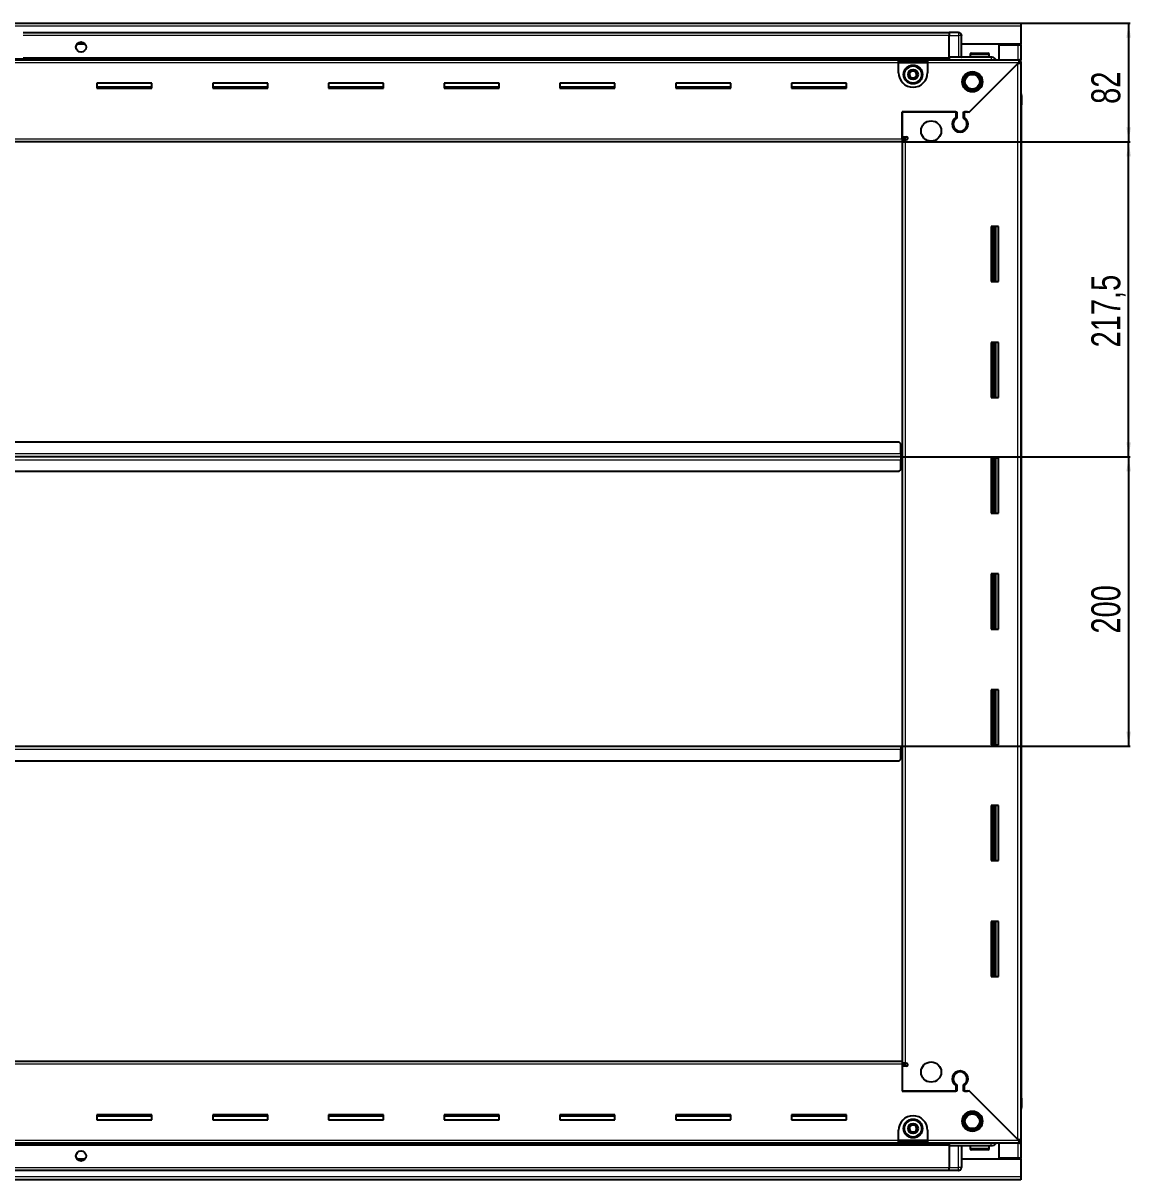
# Model space of a CAD drawing. Header units: millimetres. Extents: x 1256 to 4926, y 584 to 2034.
# Drawn here: x 4160 to 4926, y 1048 to 1847 of the extents above; entities that cross this region are included whole.
import ezdxf

# ---------------------------------------------------------------- set-up
doc = ezdxf.new("R2010")
doc.units = ezdxf.units.MM
doc.layers.add('FORMAT', color=7, linetype='Continuous')
doc.styles.add('SLDTEXTSTYLE0', font='TXT', dxfattribs={"width": 0.75})
doc.dimstyles.new('SLDDIMSTYLE0', dxfattribs={"dimtxt": 20, "dimasz": 10, "dimexe": 0, "dimexo": 0.0625, "dimgap": 5, "dimtad": 2, "dimdec": 1, "dimrnd": 1e-09, "dimzin": 12, "dimdsep": 46, "dimtxsty": 'SLDTEXTSTYLE0', "dimsah": 1, "dimcen": 0.09, "dimadec": 0, "dimazin": 3, "dimtfac": 1, "dimtofl": 0, "dimtmove": 0, "dimatfit": 3, "dimfxl": 0, "dimfrac": 2, "dimtolj": 1, "dimtzin": 12, "dimarcsym": 0})

# ---------------------------------------------------------------- blocks, each defined once
blk = doc.blocks.new('_D_6')
at = {"layer": 'FORMAT'}
for p, q in [((4849.85, 1846.6), (4925.34, 1846.6)), ((4924.34, 1846.6), (4924.34, 1764.6)), ((4767.85, 1764.6), (4925.34, 1764.6))]:
    blk.add_line(p, q, dxfattribs=at)
for points in [[(4924.34, 1846.6), (4922.8, 1836.6), (4925.87, 1836.6)], [(4924.34, 1764.6), (4925.87, 1774.6), (4922.8, 1774.6)]]:
    blk.add_solid(points, dxfattribs=at)
at = {"layer": 'FORMAT', "insert": (4898.55, 1790.83), "char_height": 20, "attachment_point": 1, "rotation": 90, "style": 'SLDTEXTSTYLE0'}
blk.add_mtext('82', dxfattribs=at)
blk = doc.blocks.new('_D_7')
at = {"layer": 'FORMAT'}
for p, q in [((4767.85, 1764.6), (4925.34, 1764.6)), ((4924.34, 1547.1), (4924.34, 1764.6)), ((4766.85, 1547.1), (4925.34, 1547.1))]:
    blk.add_line(p, q, dxfattribs=at)
for points in [[(4924.34, 1764.6), (4922.8, 1754.6), (4925.87, 1754.6)], [(4924.34, 1547.1), (4925.87, 1557.1), (4922.8, 1557.1)]]:
    blk.add_solid(points, dxfattribs=at)
at = {"layer": 'FORMAT', "insert": (4898.55, 1622.6), "char_height": 20, "attachment_point": 1, "rotation": 90, "style": 'SLDTEXTSTYLE0'}
blk.add_mtext('217,5', dxfattribs=at)
blk = doc.blocks.new('_D_8')
at = {"layer": 'FORMAT'}
for p, q in [((4766.85, 1547.1), (4925.34, 1547.1)), ((4924.34, 1547.1), (4924.34, 1347.1)), ((4766.85, 1347.1), (4925.34, 1347.1))]:
    blk.add_line(p, q, dxfattribs=at)
for points in [[(4924.34, 1547.1), (4922.8, 1537.1), (4925.87, 1537.1)], [(4924.34, 1347.1), (4925.87, 1357.1), (4922.8, 1357.1)]]:
    blk.add_solid(points, dxfattribs=at)
at = {"layer": 'FORMAT', "insert": (4898.55, 1424.94), "char_height": 20, "attachment_point": 1, "rotation": 90, "style": 'SLDTEXTSTYLE0'}
blk.add_mtext('200', dxfattribs=at)

msp = doc.modelspace()

# ---------------------------------------------------------------- linework, layer by layer
at = {"color": 7, "linetype": 'Continuous', "lineweight": 25}
for p, q in [((3450.84, 1846.6), (4849.84, 1846.6)), ((4849.84, 1846.6), (4849.84, 1844.5)), ((4800.34, 1839.95), (4160.34, 1839.95)), ((4800.34, 1840.1), (4800.34, 1840.1)), ((4806.84, 1840.1), (4800.34, 1840.1)), ((4806.84, 1840.1), (4800.34, 1840.1)), ((4800.34, 1840.1), (4800.34, 1838.1)), ((4800.34, 1823.1), (4800.34, 1838.1)), ((4808.84, 1838.1), (4808.84, 1838.1)), ((4808.84, 1823.1), (4808.84, 1838.1)), ((4849.84, 1844.5), (4849.84, 1832.1)), ((4203.21, 1832.1), (4197.46, 1832.1)), ((4849.84, 1832.1), (4808.84, 1832.1)), ((4834.84, 1831.6), (4847.74, 1831.6)), ((4834.84, 1821.35), (4834.84, 1831.6)), ((4847.74, 1831.6), (4849.84, 1831.6)), ((4848.34, 1831.6), (4848.34, 1832.1)), ((4849.84, 1831.6), (4849.84, 1832.1)), ((4849.84, 1831.6), (4849.84, 1821.35)), ((3500.34, 1821.95), (4800.34, 1821.95)), ((4800.34, 1823.1), (4800.34, 1822.6)), ((4829.34, 1823.1), (4800.34, 1823.1)), ((4800.34, 1823.07), (4800.41, 1821.35)), ((4814.84, 1825), (4814.84, 1823.1)), ((4815.64, 1825.8), (4827.04, 1825.8)), ((4827.84, 1823.1), (4827.84, 1825)), ((3535.34, 1821.35), (4765.34, 1821.35)), ((4765.34, 1819.25), (4765.34, 1821.35)), ((4765.34, 1821.35), (4785.34, 1821.35)), ((4765.34, 1819.85), (4785.34, 1819.85)), ((4765.34, 1812.35), (4765.34, 1819.25)), ((4785.34, 1821.35), (4848.84, 1821.35)), ((4785.34, 1821.35), (4785.34, 1819.25)), ((4785.34, 1819.25), (4785.34, 1812.35)), ((4847.74, 1818.75), (4813.64, 1784.65)), ((4814.34, 1785.35), (4848.24, 1819.25)), ((4848.34, 1819.35), (4849.84, 1819.35)), ((4848.84, 1819.85), (4848.84, 1821.35)), ((4848.84, 1821.35), (4849.84, 1821.35)), ((4848.84, 1819.85), (4849.84, 1819.85)), ((4849.84, 1819.85), (4849.84, 1821.35)), ((4849.84, 1819.85), (4849.84, 1819.35)), ((4849.84, 1819.35), (4849.84, 1074.85)), ((4249.34, 1805.1), (4211.34, 1805.1)), ((4211.34, 1805.1), (4211.34, 1801.6)), ((4249.34, 1802.35), (4211.34, 1802.35)), ((4211.34, 1801.6), (4249.34, 1801.6)), ((4249.34, 1801.6), (4249.34, 1805.1)), ((4329.34, 1805.1), (4291.34, 1805.1)), ((4291.34, 1805.1), (4291.34, 1801.6)), ((4329.34, 1802.35), (4291.34, 1802.35)), ((4291.34, 1801.6), (4329.34, 1801.6)), ((4329.34, 1801.6), (4329.34, 1805.1)), ((4409.34, 1805.1), (4371.34, 1805.1)), ((4371.34, 1805.1), (4371.34, 1801.6)), ((4409.34, 1802.35), (4371.34, 1802.35)), ((4371.34, 1801.6), (4409.34, 1801.6)), ((4409.34, 1801.6), (4409.34, 1805.1)), ((4489.34, 1805.1), (4451.34, 1805.1)), ((4451.34, 1805.1), (4451.34, 1801.6)), ((4489.34, 1802.35), (4451.34, 1802.35)), ((4451.34, 1801.6), (4489.34, 1801.6)), ((4489.34, 1801.6), (4489.34, 1805.1)), ((4569.34, 1805.1), (4531.34, 1805.1)), ((4531.34, 1805.1), (4531.34, 1801.6)), ((4569.34, 1802.35), (4531.34, 1802.35)), ((4531.34, 1801.6), (4569.34, 1801.6)), ((4569.34, 1801.6), (4569.34, 1805.1)), ((4649.34, 1805.1), (4611.34, 1805.1)), ((4611.34, 1805.1), (4611.34, 1801.6)), ((4649.34, 1802.35), (4611.34, 1802.35)), ((4611.34, 1801.6), (4649.34, 1801.6)), ((4649.34, 1801.6), (4649.34, 1805.1)), ((4729.34, 1805.1), (4691.34, 1805.1)), ((4691.34, 1805.1), (4691.34, 1801.6)), ((4729.34, 1802.35), (4691.34, 1802.35)), ((4691.34, 1801.6), (4729.34, 1801.6)), ((4729.34, 1801.6), (4729.34, 1805.1)), ((4849.84, 1797.93), (4849.84, 1797.93)), ((4849.84, 1790.1), (4850.34, 1790.1)), ((4850.19, 1104.1), (4850.19, 1790.1)), ((4850.34, 1796.6), (4850.34, 1790.1)), ((4850.34, 1790.1), (4850.34, 1796.6)), ((4850.34, 1790.1), (4850.34, 1790.1)), ((4850.34, 1790.1), (4850.34, 1790.1)), ((4767.84, 1785.35), (4805.54, 1785.35)), ((4767.84, 1766.7), (4767.84, 1785.35)), ((4767.84, 1785.35), (4767.84, 1768.1)), ((4804.84, 1785.35), (4767.84, 1785.35)), ((4804.84, 1785.35), (4804.84, 1781.46)), ((4805.54, 1785.35), (4805.54, 1781.07)), ((4810.14, 1785.35), (4814.34, 1785.35)), ((4810.14, 1781.07), (4810.14, 1785.35)), ((4812.94, 1785.35), (4810.84, 1785.35)), ((4810.84, 1781.46), (4810.84, 1785.35)), ((4813.64, 1784.65), (4812.94, 1785.35)), ((4767.84, 1768.1), (4770.69, 1768.1)), ((4769.84, 1767.1), (4767.84, 1767.1)), ((4767.84, 1766.7), (4767.84, 1764.6)), ((4767.84, 1766.1), (4769.94, 1766.1)), ((4769.84, 1766.1), (4769.84, 1767.1)), ((4770.69, 1766.1), (4769.94, 1766.1)), ((4809.84, 1772.49), (4809.84, 1771.73)), ((4767.84, 1764.6), (3532.84, 1764.6)), ((4767.84, 1764.6), (4767.84, 1129.6)), ((4829.34, 1706.1), (4829.34, 1668.1)), ((4834.34, 1706.1), (4829.34, 1706.1)), ((4830.36, 1706.1), (4830.36, 1668.1)), ((4830.39, 1706.1), (4830.39, 1668.1)), ((4832.19, 1706.1), (4832.19, 1668.1)), ((4834.34, 1668.1), (4834.34, 1706.1)), ((4829.34, 1668.1), (4834.34, 1668.1)), ((4829.34, 1626.1), (4829.34, 1588.1)), ((4834.34, 1626.1), (4829.34, 1626.1)), ((4830.36, 1626.1), (4830.36, 1588.1)), ((4830.39, 1626.1), (4830.39, 1588.1)), ((4832.19, 1626.1), (4832.19, 1588.1)), ((4834.34, 1588.1), (4834.34, 1626.1)), ((4829.34, 1588.1), (4834.34, 1588.1)), ((4765.84, 1557.1), (3534.84, 1557.1)), ((4766.84, 1556.1), (4765.84, 1557.1)), ((4766.84, 1549.2), (4766.84, 1556.1)), ((4766.84, 1547.1), (3533.84, 1547.1)), ((4767.09, 1549.95), (4766.84, 1549.95)), ((4766.84, 1549.2), (4766.84, 1547.1)), ((4766.84, 1547.1), (4766.84, 1545)), ((4766.84, 1538.1), (4766.84, 1545)), ((4766.84, 1544.25), (4767.09, 1544.25)), ((4767.09, 1547.1), (4767.09, 1549.95)), ((4767.84, 1547.1), (4767.09, 1547.1)), ((4767.09, 1544.25), (4767.09, 1547.1)), ((4829.34, 1546.1), (4829.34, 1508.1)), ((4834.34, 1546.1), (4829.34, 1546.1)), ((4830.36, 1546.1), (4830.36, 1508.1)), ((4830.39, 1546.1), (4830.39, 1508.1)), ((4832.19, 1546.1), (4832.19, 1508.1)), ((4834.34, 1508.1), (4834.34, 1546.1)), ((3534.84, 1537.1), (4765.84, 1537.1)), ((4765.84, 1537.1), (4766.84, 1538.1)), ((4829.34, 1508.1), (4834.34, 1508.1)), ((4829.34, 1466.1), (4829.34, 1428.1)), ((4834.34, 1466.1), (4829.34, 1466.1)), ((4830.36, 1466.1), (4830.36, 1428.1)), ((4830.39, 1466.1), (4830.39, 1428.1)), ((4832.19, 1466.1), (4832.19, 1428.1)), ((4834.34, 1428.1), (4834.34, 1466.1)), ((4829.34, 1428.1), (4834.34, 1428.1)), ((4829.34, 1386.1), (4829.34, 1348.1)), ((4834.34, 1386.1), (4829.34, 1386.1)), ((4830.36, 1386.1), (4830.36, 1348.1)), ((4830.39, 1386.1), (4830.39, 1348.1)), ((4832.19, 1386.1), (4832.19, 1348.1)), ((4834.34, 1348.1), (4834.34, 1386.1)), ((3533.84, 1347.1), (4766.84, 1347.1)), ((4766.84, 1347.1), (4766.84, 1345)), ((4766.84, 1338.1), (4766.84, 1345)), ((4766.84, 1344.25), (4767.09, 1344.25)), ((4767.09, 1344.25), (4767.09, 1347.1)), ((4767.09, 1347.1), (4767.84, 1347.1)), ((4829.34, 1348.1), (4834.34, 1348.1)), ((3534.84, 1337.1), (4765.84, 1337.1)), ((4765.84, 1337.1), (4766.84, 1338.1)), ((4829.34, 1306.1), (4829.34, 1268.1)), ((4834.34, 1306.1), (4829.34, 1306.1)), ((4830.36, 1306.1), (4830.36, 1268.1)), ((4830.39, 1306.1), (4830.39, 1268.1)), ((4832.19, 1306.1), (4832.19, 1268.1)), ((4834.34, 1268.1), (4834.34, 1306.1)), ((4829.34, 1268.1), (4834.34, 1268.1)), ((4829.34, 1226.1), (4829.34, 1188.1)), ((4834.34, 1226.1), (4829.34, 1226.1)), ((4830.36, 1226.1), (4830.36, 1188.1)), ((4830.39, 1226.1), (4830.39, 1188.1)), ((4832.19, 1226.1), (4832.19, 1188.1)), ((4834.34, 1188.1), (4834.34, 1226.1)), ((4829.34, 1188.1), (4834.34, 1188.1)), ((3532.84, 1129.6), (4767.84, 1129.6)), ((4767.84, 1129.6), (4767.84, 1127.5)), ((4769.94, 1128.1), (4767.84, 1128.1)), ((4767.84, 1127.5), (4767.84, 1108.85)), ((4767.84, 1127.1), (4769.84, 1127.1)), ((4769.84, 1127.1), (4769.84, 1128.1)), ((4769.94, 1128.1), (4770.69, 1128.1)), ((4767.84, 1126.1), (4767.84, 1108.85)), ((4770.69, 1126.1), (4767.84, 1126.1)), ((4809.84, 1122.48), (4809.84, 1121.72)), ((4804.84, 1112.74), (4804.84, 1108.85)), ((4805.54, 1113.14), (4805.54, 1108.85)), ((4810.14, 1108.85), (4810.14, 1113.14)), ((4810.84, 1108.85), (4810.84, 1112.74)), ((4805.54, 1108.85), (4767.84, 1108.85)), ((4767.84, 1108.85), (4804.84, 1108.85)), ((4814.34, 1108.85), (4810.14, 1108.85)), ((4810.84, 1108.85), (4812.94, 1108.85)), ((4812.94, 1108.85), (4813.64, 1109.55)), ((4813.64, 1109.55), (4847.74, 1075.45)), ((4848.24, 1074.95), (4814.34, 1108.85)), ((4849.84, 1104.1), (4850.34, 1104.1)), ((4850.34, 1104.1), (4850.34, 1104.1)), ((4850.34, 1097.6), (4850.34, 1104.1)), ((4850.34, 1104.1), (4850.34, 1097.6)), ((4249.34, 1092.6), (4211.34, 1092.6)), ((4211.34, 1092.6), (4211.34, 1089.1)), ((4211.34, 1091.85), (4249.34, 1091.85)), ((4211.34, 1089.1), (4249.34, 1089.1)), ((4249.34, 1089.1), (4249.34, 1092.6)), ((4329.34, 1092.6), (4291.34, 1092.6)), ((4291.34, 1092.6), (4291.34, 1089.1)), ((4291.34, 1091.85), (4329.34, 1091.85)), ((4291.34, 1089.1), (4329.34, 1089.1)), ((4329.34, 1089.1), (4329.34, 1092.6)), ((4409.34, 1092.6), (4371.34, 1092.6)), ((4371.34, 1092.6), (4371.34, 1089.1)), ((4371.34, 1091.85), (4409.34, 1091.85)), ((4371.34, 1089.1), (4409.34, 1089.1)), ((4409.34, 1089.1), (4409.34, 1092.6)), ((4489.34, 1092.6), (4451.34, 1092.6)), ((4451.34, 1092.6), (4451.34, 1089.1)), ((4451.34, 1091.85), (4489.34, 1091.85)), ((4451.34, 1089.1), (4489.34, 1089.1)), ((4489.34, 1089.1), (4489.34, 1092.6)), ((4569.34, 1092.6), (4531.34, 1092.6)), ((4531.34, 1092.6), (4531.34, 1089.1)), ((4531.34, 1091.85), (4569.34, 1091.85)), ((4531.34, 1089.1), (4569.34, 1089.1)), ((4569.34, 1089.1), (4569.34, 1092.6)), ((4649.34, 1092.6), (4611.34, 1092.6)), ((4611.34, 1092.6), (4611.34, 1089.1)), ((4611.34, 1091.85), (4649.34, 1091.85)), ((4611.34, 1089.1), (4649.34, 1089.1)), ((4649.34, 1089.1), (4649.34, 1092.6)), ((4729.34, 1092.6), (4691.34, 1092.6)), ((4691.34, 1092.6), (4691.34, 1089.1)), ((4691.34, 1091.85), (4729.34, 1091.85)), ((4691.34, 1089.1), (4729.34, 1089.1)), ((4729.34, 1089.1), (4729.34, 1092.6)), ((4765.34, 1074.95), (4765.34, 1081.85)), ((4785.34, 1081.85), (4785.34, 1074.95)), ((4800.34, 1072.25), (3500.34, 1072.25)), ((4765.34, 1072.85), (3535.34, 1072.85)), ((4765.34, 1072.85), (4765.34, 1074.95)), ((4785.34, 1074.35), (4765.34, 1074.35)), ((4785.34, 1072.85), (4765.34, 1072.85)), ((4785.34, 1074.95), (4785.34, 1072.85)), ((4848.84, 1072.85), (4785.34, 1072.85)), ((4800.41, 1072.85), (4800.34, 1071.14)), ((4800.34, 1071.1), (4800.34, 1071.6)), ((4829.34, 1071.1), (4800.34, 1071.1)), ((4800.34, 1071.1), (4800.34, 1056.1)), ((4808.84, 1071.1), (4808.84, 1056.1)), ((4814.84, 1071.1), (4814.84, 1069.2)), ((4827.84, 1069.2), (4827.84, 1071.1)), ((4834.84, 1062.6), (4834.84, 1072.85)), ((4848.34, 1074.85), (4849.84, 1074.85)), ((4848.84, 1074.35), (4848.84, 1072.85)), ((4849.84, 1074.35), (4848.84, 1074.35)), ((4849.84, 1072.85), (4848.84, 1072.85)), ((4849.84, 1074.85), (4849.84, 1074.35)), ((4849.84, 1074.35), (4849.84, 1072.85)), ((4849.84, 1072.85), (4849.84, 1062.6)), ((4822.63, 1068.4), (4815.64, 1068.4)), ((4827.04, 1068.4), (4822.63, 1068.4)), ((4197.46, 1062.1), (4203.21, 1062.1)), ((4800.34, 1054.1), (4800.34, 1056.1)), ((4808.84, 1062.1), (4849.84, 1062.1)), ((4847.74, 1062.6), (4834.84, 1062.6)), ((4849.84, 1062.6), (4847.74, 1062.6)), ((4848.34, 1062.1), (4848.34, 1062.6)), ((4849.84, 1062.1), (4849.84, 1062.6)), ((4849.84, 1062.1), (4849.84, 1049.7)), ((4849.84, 1047.6), (3450.84, 1047.6)), ((3500.34, 1054.25), (4800.34, 1054.25)), ((4800.34, 1054.1), (4800.34, 1054.1)), ((4806.84, 1054.1), (4800.34, 1054.1)), ((4800.34, 1054.1), (4800.34, 1054.1)), ((4806.84, 1054.1), (4800.34, 1054.1)), ((4808.16, 1054.6), (4808.16, 1054.6)), ((4849.84, 1049.7), (4849.84, 1047.6))]:
    msp.add_line(p, q, dxfattribs=at)
at = {"color": 8, "linetype": 'Continuous', "lineweight": 18}
for p, q in [((4849.84, 1844.5), (3450.84, 1844.5)), ((4800.34, 1837.95), (4160.34, 1837.95)), ((4800.34, 1838.1), (4806.84, 1838.1)), ((4806.84, 1840.1), (4806.84, 1838.1)), ((4808.84, 1838.1), (4806.84, 1838.1)), ((4806.84, 1838.1), (4806.84, 1823.1)), ((4847.74, 1832.1), (4847.74, 1831.6)), ((4847.74, 1831.6), (4847.74, 1821.35)), ((4800.34, 1822.6), (4160.34, 1822.6)), ((4814.84, 1825), (4827.84, 1825)), ((4800.34, 1821.37), (3500.34, 1821.37)), ((4765.34, 1819.25), (3535.34, 1819.25)), ((4765.34, 1819.25), (4785.34, 1819.25)), ((4848.24, 1819.25), (4785.34, 1819.25)), ((4847.74, 1075.45), (4847.74, 1818.75)), ((4849.84, 1796.6), (4850.34, 1796.6)), ((3532.84, 1766.7), (4767.84, 1766.7)), ((4769.94, 1766.1), (4769.94, 1128.1)), ((4831.6, 1668.1), (4831.6, 1706.1)), ((4832.84, 1668.1), (4832.84, 1706.1)), ((4831.6, 1588.1), (4831.6, 1626.1)), ((4832.84, 1588.1), (4832.84, 1626.1)), ((4766.84, 1549.2), (3533.84, 1549.2)), ((3533.84, 1545), (4766.84, 1545)), ((4831.6, 1508.1), (4831.6, 1546.1)), ((4832.84, 1508.1), (4832.84, 1546.1)), ((4831.6, 1428.1), (4831.6, 1466.1)), ((4832.84, 1428.1), (4832.84, 1466.1)), ((4831.6, 1348.1), (4831.6, 1386.1)), ((4832.84, 1348.1), (4832.84, 1386.1)), ((3533.84, 1345), (4766.84, 1345)), ((4831.6, 1268.1), (4831.6, 1306.1)), ((4832.84, 1268.1), (4832.84, 1306.1)), ((4831.6, 1188.1), (4831.6, 1226.1)), ((4832.84, 1188.1), (4832.84, 1226.1)), ((4767.84, 1127.5), (3532.84, 1127.5)), ((4849.84, 1097.6), (4850.34, 1097.6)), ((3500.34, 1072.84), (4800.34, 1072.84)), ((3500.34, 1071.6), (4800.34, 1071.6)), ((3535.34, 1074.95), (4765.34, 1074.95)), ((4785.34, 1074.95), (4765.34, 1074.95)), ((4785.34, 1074.95), (4848.24, 1074.95)), ((4806.84, 1056.1), (4806.84, 1071.1)), ((4847.74, 1072.85), (4847.74, 1062.6)), ((4822.81, 1069.2), (4814.84, 1069.2)), ((4827.84, 1069.2), (4822.81, 1069.2)), ((3500.34, 1056.25), (4800.34, 1056.25)), ((4800.34, 1056.1), (4806.84, 1056.1)), ((4808.84, 1056.1), (4806.84, 1056.1)), ((4806.84, 1054.1), (4806.84, 1056.1)), ((4847.74, 1062.6), (4847.74, 1062.1)), ((4849.84, 1049.7), (3450.84, 1049.7))]:
    msp.add_line(p, q, dxfattribs=at)
at = {"color": 7, "linetype": 'Continuous', "lineweight": 25, "flags": 128}
msp.add_lwpolyline([(4808.69, 1838.86), (4808.8, 1838.49), (4808.84, 1838.1)], dxfattribs=at)
at = {"color": 7, "linetype": 'Continuous', "lineweight": 25}
for centre, radius in [((4200.34, 1830.1), 3.5), ((4775.34, 1811.1), 6.5), ((4775.34, 1811.1), 3.46), ((4816.34, 1806.1), 7), ((4816.34, 1806.1), 6.02), ((4816.34, 1806.1), 5.1), ((4787.84, 1772.1), 7), ((4787.84, 1122.1), 7), ((4816.34, 1088.1), 7), ((4775.34, 1083.1), 6.5), ((4816.34, 1088.1), 6.02), ((4816.34, 1088.1), 5.1), ((4775.34, 1083.1), 3.46), ((4200.34, 1064.1), 3.5)]:
    msp.add_circle(centre, radius, dxfattribs=at)
at = {"color": 8, "linetype": 'Continuous', "lineweight": 18}
for centre in [(4775.34, 1811.1), (4775.34, 1083.1)]:
    msp.add_circle(centre, 5.7, dxfattribs=at)
at = {"color": 7, "linetype": 'Continuous', "lineweight": 25}
for centre, radius, start, end in [((4806.84, 1838.1), 2, 0, 90), ((4809.04, 1823.3), 0.2, 180, 270), ((4815.64, 1825), 0.8, 90, 180), ((4827.04, 1825), 0.8, 0, 90), ((4775.34, 1812.35), 10, 180, 270), ((4775.34, 1811.1), 2.5, 160.11158, 220.11158), ((4775.34, 1811.1), 2.5, 100.11158, 160.11158), ((4775.34, 1811.1), 2.5, 220.11158, 280.11158), ((4775.34, 1811.1), 2.5, 40.11158, 100.11158), ((4775.34, 1812.35), 10, 270, 0), ((4775.34, 1811.1), 2.5, 280.11158, 340.11158), ((4775.34, 1811.1), 2.5, 340.11158, 40.11158), ((4848.34, 1796.6), 2, 0, 41.39416), ((4807.84, 1776.85), 5.5, 123.05573, 56.94427), ((4807.84, 1776.85), 4.8, 118.63099, 61.36901), ((4770.69, 1767.1), 1, 270, 90), ((4770.69, 1127.1), 1, 270, 90), ((4807.84, 1117.35), 5.5, 303.05573, 236.94427), ((4807.84, 1117.35), 4.8, 298.63099, 241.36901), ((4848.34, 1097.6), 2, 318.57492, 360), ((4848.34, 1097.6), 2, 318.59038, 0), ((4775.34, 1081.85), 10, 90, 180), ((4775.34, 1081.85), 10, 0, 90), ((4775.34, 1083.1), 2.5, 147.04236, 207.04236), ((4775.34, 1083.1), 2.5, 207.04236, 267.04236), ((4775.34, 1083.1), 2.5, 87.04236, 147.04236), ((4775.34, 1083.1), 2.5, 267.04236, 327.04236), ((4775.34, 1083.1), 2.5, 27.04236, 87.04236), ((4775.34, 1083.1), 2.5, 327.04236, 27.04236), ((4809.04, 1070.9), 0.2, 90, 180), ((4815.64, 1069.2), 0.8, 180, 270), ((4827.04, 1069.2), 0.8, 270, 0), ((4806.84, 1056.1), 2, 270, 0), ((4806.84, 1056.1), 2, 270, 311.40962)]:
    msp.add_arc(centre, radius, start, end, dxfattribs=at)
for points, knots in [([(4800.34, 1823.1), (4800.34, 1823.07), (4800.34, 1822.99), (4800.34, 1822.37), (4800.34, 1821.79), (4800.34, 1821.4), (4800.34, 1821.37)], [0, 0, 0, 0, 0.3242788, 0.6485576, 0.9728365, 1, 1, 1, 1]), ([(4832.55, 1821.35), (4832.43, 1821.55), (4832.04, 1822.2), (4830.89, 1822.91), (4829.85, 1823.04), (4829.34, 1823.1)], [0, 0, 0, 0, 0.1822499, 0.5911249, 1, 1, 1, 1]), ([(4773.48, 1813.31), (4773.98, 1813.4), (4774.93, 1813.57), (4775.88, 1813.74), (4776.32, 1813.82)], [0, 0, 0, 0, 0.5346859, 1, 1, 1, 1]), ([(4776.32, 1813.82), (4776.65, 1813.42), (4777.27, 1812.69), (4777.89, 1811.95), (4778.18, 1811.61)], [0, 0, 0, 0, 0.534686, 1, 1, 1, 1]), ([(4847.74, 1818.75), (4847.99, 1818.8), (4848.48, 1818.89), (4849.12, 1819.02), (4849.59, 1819.15), (4849.81, 1819.27), (4849.83, 1819.33), (4849.84, 1819.35)], [0, 0, 0, 0, 0.230255, 0.448522, 0.666786, 0.88505, 1, 1, 1, 1]), ([(4848.84, 1821.35), (4848.79, 1821.33), (4848.7, 1821.28), (4848.57, 1820.88), (4848.44, 1820.32), (4848.32, 1819.75), (4848.26, 1819.38), (4848.24, 1819.25)], [0, 0, 0, 0, 0.230255, 0.448522, 0.666786, 0.88505, 1, 1, 1, 1]), ([(4772.49, 1810.6), (4772.54, 1810.72), (4772.74, 1811.28), (4773.08, 1812.21), (4773.36, 1812.99), (4773.48, 1813.31)], [0, 0, 0, 0, 0.133125, 0.637099, 1, 1, 1, 1]), ([(4774.35, 1808.39), (4774.02, 1808.78), (4773.4, 1809.52), (4772.78, 1810.26), (4772.49, 1810.6)], [0, 0, 0, 0, 0.534686, 1, 1, 1, 1]), ([(4777.2, 1808.9), (4776.69, 1808.81), (4775.74, 1808.64), (4774.79, 1808.47), (4774.35, 1808.39)], [0, 0, 0, 0, 0.534686, 1, 1, 1, 1]), ([(4778.18, 1811.61), (4778.06, 1811.29), (4777.78, 1810.51), (4777.44, 1809.58), (4777.24, 1809.01), (4777.2, 1808.9)], [0, 0, 0, 0, 0.362901, 0.866875, 1, 1, 1, 1]), ([(4772.45, 1083.25), (4772.73, 1083.69), (4773.26, 1084.5), (4773.78, 1085.3), (4774.02, 1085.68)], [0, 0, 0, 0, 0.534686, 1, 1, 1, 1]), ([(4773.76, 1080.68), (4773.53, 1081.14), (4773.09, 1082), (4772.66, 1082.86), (4772.45, 1083.25)], [0, 0, 0, 0, 0.534686, 1, 1, 1, 1]), ([(4776.65, 1080.53), (4776.3, 1080.55), (4775.48, 1080.59), (4774.49, 1080.64), (4773.89, 1080.68), (4773.76, 1080.68)], [0, 0, 0, 0, 0.362901, 0.866875, 1, 1, 1, 1]), ([(4774.02, 1085.68), (4774.15, 1085.67), (4774.75, 1085.64), (4775.74, 1085.59), (4776.56, 1085.54), (4776.91, 1085.53)], [0, 0, 0, 0, 0.133125, 0.637099, 1, 1, 1, 1]), ([(4778.22, 1082.96), (4777.94, 1082.52), (4777.41, 1081.71), (4776.89, 1080.91), (4776.65, 1080.53)], [0, 0, 0, 0, 0.534686, 1, 1, 1, 1]), ([(4776.91, 1085.53), (4777.14, 1085.07), (4777.58, 1084.21), (4778.02, 1083.35), (4778.22, 1082.96)], [0, 0, 0, 0, 0.534686, 1, 1, 1, 1]), ([(4800.34, 1071.1), (4800.34, 1071.14), (4800.34, 1071.22), (4800.34, 1071.84), (4800.34, 1072.41), (4800.34, 1072.81), (4800.34, 1072.84)], [0, 0, 0, 0, 0.3242788, 0.6485576, 0.9728365, 1, 1, 1, 1]), ([(4832.55, 1072.85), (4832.43, 1072.65), (4832.04, 1072.01), (4830.89, 1071.3), (4829.85, 1071.17), (4829.34, 1071.1)], [0, 0, 0, 0, 0.18225, 0.591125, 1, 1, 1, 1]), ([(4849.84, 1074.85), (4849.81, 1074.9), (4849.76, 1074.99), (4849.36, 1075.12), (4848.81, 1075.25), (4848.23, 1075.37), (4847.86, 1075.43), (4847.74, 1075.45)], [0, 0, 0, 0, 0.230255, 0.448522, 0.666786, 0.88505, 1, 1, 1, 1]), ([(4848.24, 1074.95), (4848.28, 1074.7), (4848.37, 1074.21), (4848.5, 1073.57), (4848.64, 1073.1), (4848.75, 1072.88), (4848.81, 1072.86), (4848.84, 1072.85)], [0, 0, 0, 0, 0.230255, 0.448522, 0.666786, 0.88505, 1, 1, 1, 1])]:
    msp.add_open_spline(points, degree=3, knots=knots, dxfattribs=at)
at = {"color": 8, "linetype": 'Continuous', "lineweight": 18}
for points in [[(4829.34, 1823.1), (4829.34, 1823.06), (4829.34, 1822.99), (4829.34, 1822.55), (4829.34, 1822.09), (4829.34, 1821.68), (4829.34, 1821.41), (4829.34, 1821.35)], [(4829.34, 1071.1), (4829.34, 1071.15), (4829.34, 1071.22), (4829.34, 1071.66), (4829.34, 1072.11), (4829.34, 1072.53), (4829.34, 1072.8), (4829.34, 1072.85)]]:
    msp.add_open_spline(points, degree=3, knots=[0, 0, 0, 0, 0.359753, 0.553414, 0.751185, 0.948956, 1, 1, 1, 1], dxfattribs=at)
at = {"color": 7, "linetype": 'Continuous', "lineweight": 25}
for points in [[(4847.74, 1818.75), (4847.81, 1818.8), (4847.97, 1818.9), (4848.17, 1819.05), (4848.31, 1819.2), (4848.33, 1819.3), (4848.34, 1819.35)], [(4848.84, 1819.85), (4848.79, 1819.85), (4848.69, 1819.83), (4848.54, 1819.69), (4848.39, 1819.49), (4848.29, 1819.33), (4848.24, 1819.25)], [(4848.34, 1074.85), (4848.33, 1074.9), (4848.31, 1075), (4848.17, 1075.15), (4847.97, 1075.3), (4847.81, 1075.4), (4847.74, 1075.45)], [(4848.24, 1074.95), (4848.29, 1074.88), (4848.39, 1074.72), (4848.54, 1074.52), (4848.69, 1074.38), (4848.79, 1074.36), (4848.84, 1074.35)]]:
    msp.add_open_spline(points, degree=3, dxfattribs=at)

# ---------------------------------------------------------------- dimensions: what is measured, and where the dimension line sits
at = {"layer": 'FORMAT'}
for base, p1, p2, picture, middle in [((4924.34, 1764.6), (4849.84, 1846.6), (4767.84, 1764.6), '_D_6', (4924.34, 1805.6)), ((4924.34, 1764.6), (4766.84, 1547.1), (4767.84, 1764.6), '_D_7', (4924.34, 1655.85)), ((4924.34, 1347.1), (4766.84, 1547.1), (4766.84, 1347.1), '_D_8', (4924.34, 1447.1))]:
    dim = msp.add_linear_dim(base=base, p1=p1, p2=p2, angle=90, dimstyle='SLDDIMSTYLE0', dxfattribs=at)
    dim.commit()
    dim.dimension.update_dxf_attribs({"geometry": picture, "text_midpoint": middle, "dimtype": 160})

doc.saveas('drawing.dxf')
